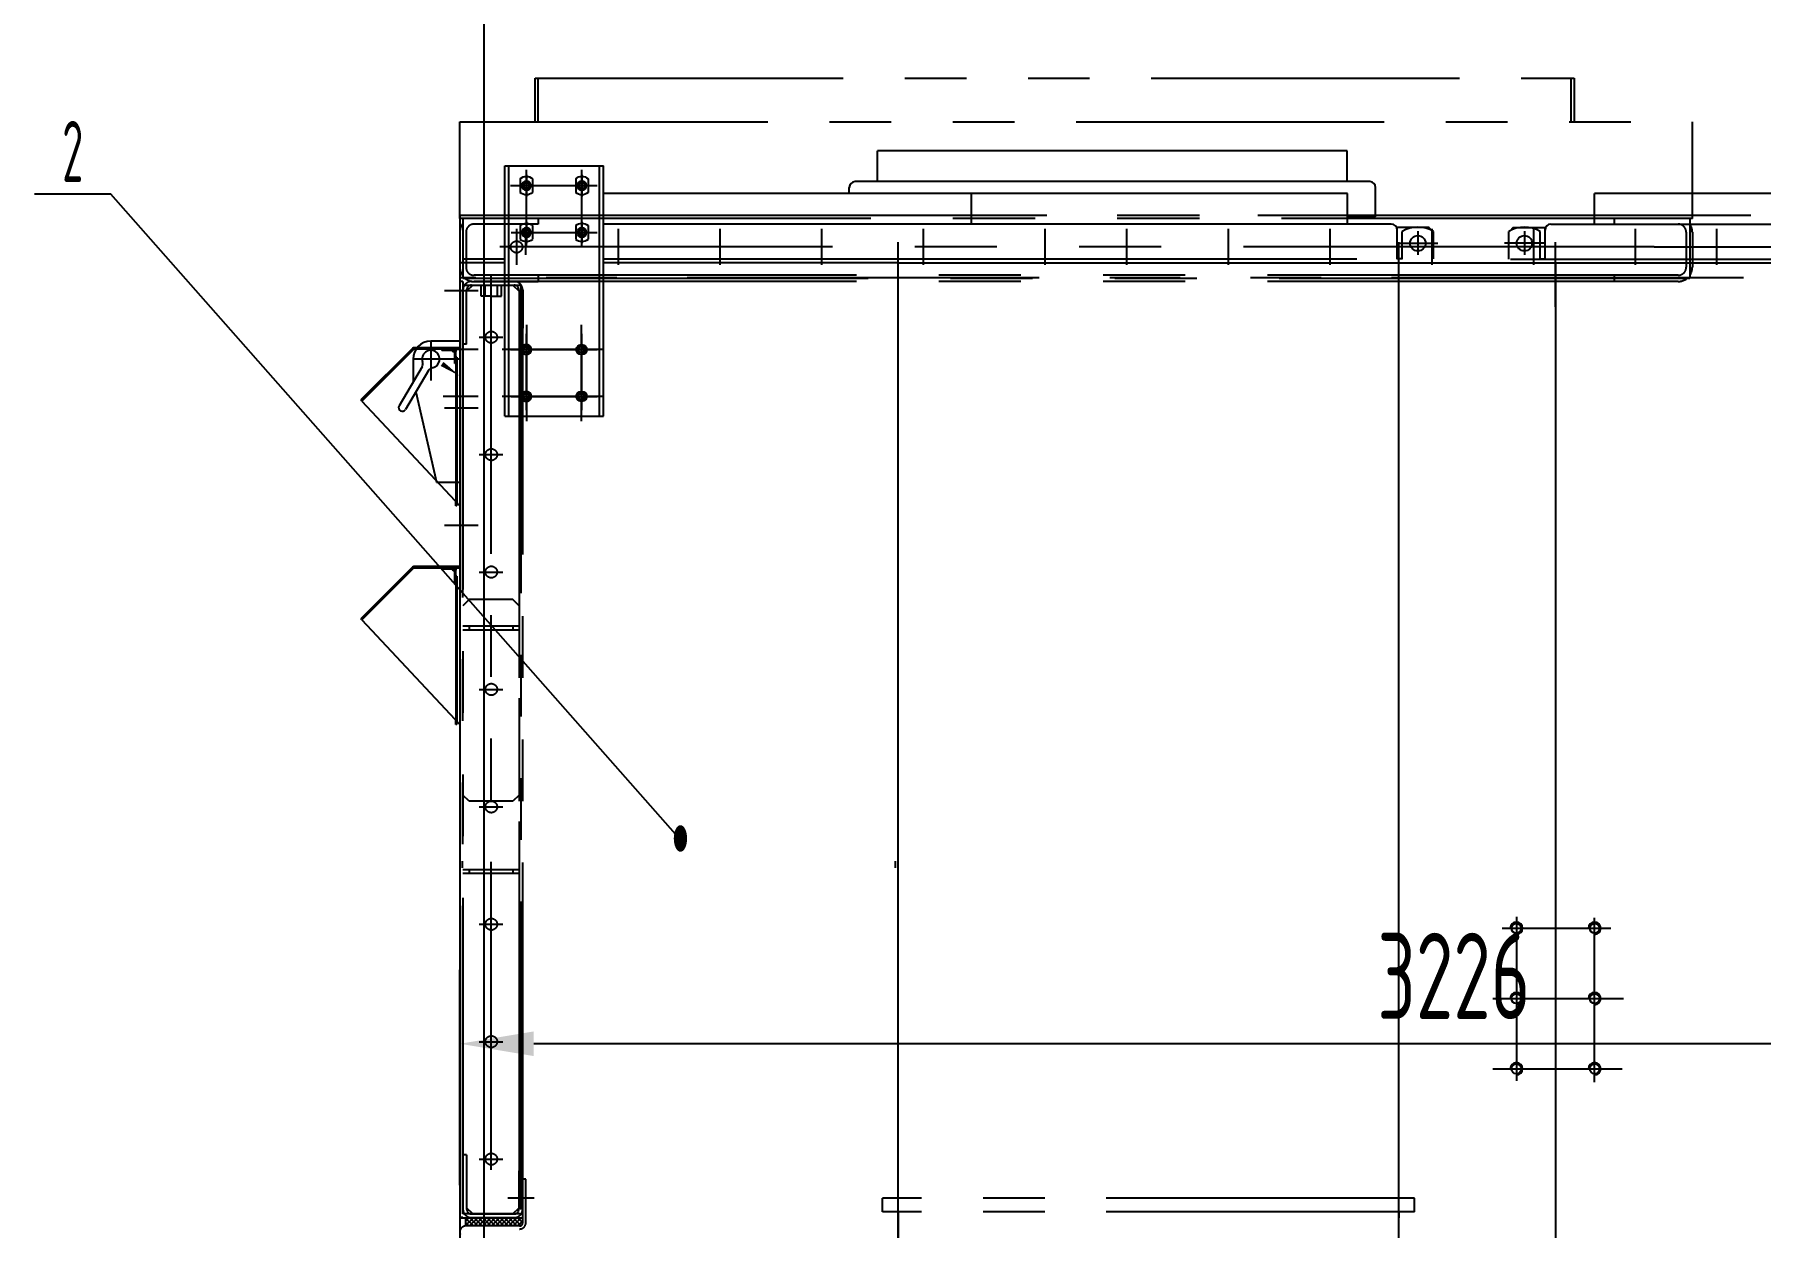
# Model space of a CAD drawing. Header units: millimetres. Extents: x 0 to 16800, y -469 to 11880.
# Drawn here: x 1910 to 4711, y 7265 to 9201 of the extents above; entities that cross this region are included whole.
import ezdxf
from ezdxf.enums import TextEntityAlignment as Align

# ---------------------------------------------------------------- set-up
doc = ezdxf.new("R2010")
doc.units = ezdxf.units.MM
doc.header["$LTSCALE"] = 400
for name, pattern in [('F', [0.75, 0.5, -0.25]), ('G', [2, 1.25, -0.25, 0.25, -0.25]), ('K', [2.5, 1.25, -0.25, 0.25, -0.25, 0.25, -0.25])]:
    doc.linetypes.add(name, pattern=pattern)
for name, color, linetype in [('01', 7, 'Continuous'), ('02', 1, 'Continuous'), ('04', 2, 'F'), ('05', 142, 'G'), ('07', 6, 'K'), ('08', 1, 'Continuous'), ('11', 3, 'Continuous')]:
    doc.layers.add(name, color=color, linetype=linetype)
doc.layers.get('04').off()
doc.styles.get("Standard").update_dxf_attribs({"font": 'isocp', "width": 0.707, "bigfont": 'intecad.shx'})
doc.dimstyles.new('INTE', dxfattribs={"dimscale": 40, "dimtxt": 3.5, "dimasz": 3, "dimexe": 3, "dimexo": 0, "dimgap": 1, "dimtad": 1, "dimdec": 1, "dimdsep": 46, "dimtxsty": 'Standard', "dimcen": 0, "dimclrd": 1, "dimclre": 1, "dimclrt": 3, "dimaunit": 1, "dimadec": 0, "dimazin": 0, "dimtfac": 1, "dimtmove": 0, "dimatfit": 0, "dimfxl": 1, "dimarcsym": 0})

# ---------------------------------------------------------------- blocks, each defined once
blk = doc.blocks.new('*D163')
at = {"layer": '01', "color": 1, "linetype": 'Continuous', "lineweight": -2, "ltscale": 2}
for p, q in [((2639.5, 6363.2), (2639.5, 10312.1)), ((5856.7, 9849.4), (5856.7, 10312.1)), ((5736.7, 10192.1), (2759.5, 10192.1))]:
    blk.add_line(p, q, dxfattribs=at)
at = {"layer": '01', "color": 1, "linetype": 'Continuous', "ltscale": 2}
for points in [[(2759.5, 10212.1), (2759.5, 10172.1), (2639.5, 10192.1)], [(5736.7, 10212.1), (5736.7, 10172.1), (5856.7, 10192.1)]]:
    blk.add_solid(points, dxfattribs=at)
at = {"layer": 'Defpoints', "color": 0, "linetype": 'Continuous', "ltscale": 2}
for p in [(2639.5, 10192.1), (5856.7, 9849.4), (2639.5, 6363.2)]:
    blk.add_point(p, dxfattribs=at)
at = {"layer": '01', "color": 3, "linetype": 'Continuous', "ltscale": 2, "insert": (4248.1, 10302.1), "char_height": 140, "attachment_point": 5}
blk.add_mtext('3217.2', dxfattribs=at)
blk = doc.blocks.new('wqe')
for p, q in [((473.1, 622.2), (495.4, 622.2)), ((473.1, 602.2), (495.4, 602.2))]:
    blk.add_line(p, q)
blk.add_circle((484.3, 612.2), 7.5)
for start, end in [(138.1897, 221.8103), (318.1897, 41.8103)]:
    blk.add_arc((484.3, 612.2), 15, start, end)
at = {"layer": '01'}
blk.add_circle((484.3, 612.2), 4.8, dxfattribs=at)
at = {"layer": '02'}
blk.add_arc((484.3, 612.2), 6, 260, 170, dxfattribs=at)
at = {"layer": '05'}
for p, q in [((484.3, 624.7), (484.3, 599.7)), ((466.8, 612.2), (501.8, 612.2))]:
    blk.add_line(p, q, dxfattribs=at)
blk = doc.blocks.new('RWE')
for p, q in [((5386.1, 19880.3), (5386.1, 16304.8)), ((5459.1, 19880.3), (5386.1, 19880.3)), ((6097.1, 19880.3), (5619.1, 19880.3)), ((6097.1, 19880.3), (6097.1, 18292.3)), ((6910.1, 18292.3), (6910.1, 19880.3)), ((7164.1, 19880.3), (7164.1, 17373.6)), ((7164.1, 19880.3), (7926.1, 19880.3)), ((5386.1, 19753.3), (5339.1, 19753.3)), ((5310.1, 19724.3), (5310.1, 19689.8)), ((5310.1, 19689.8), (5310.6, 19687.8)), ((5314.5, 19671), (5348.1, 19524.8)), ((5348.1, 19524.8), (5386.1, 19524.8)), ((5390.6, 18898.8), (5390.6, 18909.8)), ((6092.6, 18909.8), (6092.6, 18898.8))]:
    blk.add_line(p, q)
for centre in [(5583.1, 19739.8), (5583.1, 19663.8)]:
    blk.add_circle(centre, 8)
for centre, radius, start, end in [((5339.1, 19724.3), 29, 90, 180), ((5494.1, 19739.8), 8, 215.6591, 144.3409), ((5494.1, 19663.8), 8, 215.6591, 144.3409)]:
    blk.add_arc(centre, radius, start, end)
at = {"layer": '01', "color": 7, "linetype": 'Continuous'}
for p, q in [((6826.1, 20062.3), (6064.1, 20062.3)), ((6018.1, 19993.3), (6018.1, 20002.8)), ((6862.6, 20012.3), (6027.6, 20012.3)), ((6872.1, 19955.3), (6872.1, 20002.8)), ((6826.6, 19993.3), (5619.1, 19993.3)), ((8447.6, 19993.3), (7227.6, 19993.3)), ((6897.6, 19943.3), (5619.1, 19943.3)), ((6872.1, 19955.3), (6826.6, 19955.3)), ((7156.6, 19943.3), (8518.6, 19943.3)), ((6947.8, 19937.8), (6907.1, 19937.8)), ((6907.1, 19886.3), (6907.1, 19937.8)), ((6915.1, 19886.3), (6915.1, 19931.5)), ((6959.3, 19937.8), (6947.8, 19937.8)), ((6966.1, 19886.8), (6966.1, 19931.5)), ((7088.1, 19886.3), (7088.1, 19931.5)), ((7095, 19937.8), (7106.5, 19937.8)), ((7106.5, 19937.8), (7147.1, 19937.8)), ((7139.1, 19886.3), (7139.1, 19931.5)), ((7147.1, 19886.3), (7147.1, 19937.8)), ((5391.1, 19886.3), (5391.1, 19880.3)), ((5459.1, 19886.3), (5391.1, 19886.3)), ((6841.9, 19886.3), (5619.1, 19886.3)), ((6915.1, 19886.8), (6907.1, 19886.8)), ((7090.9, 19886.3), (8471.9, 19886.3)), ((7139.1, 19886.8), (7147.1, 19886.8)), ((6097.1, 19880.3), (7164.1, 19880.3)), ((5324.8, 19711.9), (5287.5, 19648.7)), ((5335, 19705.8), (5297.7, 19642.7))]:
    blk.add_line(p, q, dxfattribs=at)
at = {"layer": '01'}
for p, q in [((6064.1, 20012.3), (6064.1, 20062.3)), ((6826.1, 20012.3), (6826.1, 20062.3)), ((5459.1, 19631.8), (5459.1, 20037.8)), ((5459.1, 20037.8), (5619.1, 20037.8)), ((5465.6, 19631.8), (5465.6, 20037.8)), ((5612.6, 19631.8), (5612.6, 20037.8)), ((5619.1, 19631.8), (5619.1, 20037.8)), ((6216.6, 19943.3), (6216.6, 19993.3)), ((6826.6, 19943.3), (6826.6, 19993.3)), ((7227.6, 19943.3), (7227.6, 19993.3)), ((5459.1, 19631.8), (5619.1, 19631.8))]:
    blk.add_line(p, q, dxfattribs=at)
for centre, radius in [((6940.6, 19912.3), 12.5), ((7113.6, 19912.3), 12.5), ((5494.1, 19739.8), 8), ((5584.1, 19739.8), 8), ((5494.1, 19739.8), 4.8), ((5583.1, 19739.8), 4.8), ((5494.1, 19663.8), 8), ((5494.1, 19663.8), 4.8), ((5584.1, 19663.8), 8), ((5583.1, 19663.8), 4.8)]:
    blk.add_circle(centre, radius, dxfattribs=at)
at = {"layer": '01', "color": 7, "linetype": 'Continuous'}
for centre in [(7100.6, 18800.8), (7227.6, 18800.8), (7100.6, 18686.8), (7227.6, 18686.8), (7100.6, 18572.8), (7227.6, 18572.8)]:
    blk.add_circle(centre, 8, dxfattribs=at)
for centre, radius, start, end in [((6027.6, 20002.8), 9.5, 90, 180), ((6862.6, 20002.8), 9.5, 0, 90), ((6897.6, 19933.8), 9.5, 0, 90), ((7156.6, 19933.8), 9.5, 90, 180), ((6940.6, 19887.3), 51, 60, 120), ((6915.1, 19912.3), 51, 25.0736, 30), ((7113.6, 19887.3), 51, 60, 120), ((7139.1, 19912.3), 51, 150, 154.9264), ((5316.6, 19716.8), 9.5, 329.4563, 18.6365), ((5339.1, 19724.3), 14.3, 279.7209, 198.6365), ((5343.1, 19700.9), 9.5, 99.7209, 149.4563), ((5292.6, 19645.7), 5.94, 149.4563, 329.4563)]:
    blk.add_arc(centre, radius, start, end, dxfattribs=at)
at = {"layer": '02'}
blk.add_lwpolyline([(5386.1, 19696.9, 0, 8, 0), (5357.2, 19716.5, 8, 8, 0)], format="xyseb", dxfattribs=at)
for centre, radius, start, end in [((5494.1, 19739.8), 6, 280, 190), ((5583.1, 19739.8), 6, 280, 190), ((5494.1, 19663.8), 6, 280, 190), ((5583.1, 19663.8), 6, 280, 190), ((7100.6, 18800.8), 10, 270, 180), ((7227.6, 18800.8), 10, 270, 180), ((7100.6, 18686.8), 10, 270, 180), ((7227.6, 18686.8), 10, 270, 180), ((7100.6, 18572.8), 10, 270, 180), ((7227.6, 18572.8), 10, 270, 180)]:
    blk.add_arc(centre, radius, start, end, dxfattribs=at)
at = {"layer": '05', "color": 4, "linetype": 'G'}
for p, q in [((5494.1, 19907.5), (5494.1, 20031.4)), ((5584.1, 19907.5), (5584.1, 20031.4)), ((5468.1, 20005.8), (5608.9, 20005.8)), ((5469.4, 19929.8), (5608.9, 19929.8)), ((5492.6, 19931.8), (5492.6, 19893.7)), ((6097.6, 19809), (6097.6, 19914.2)), ((6910.1, 19809), (6910.1, 19914.2)), ((6940.6, 19931.8), (6940.6, 19893.7)), ((7113.6, 19931.8), (7113.6, 19893.7)), ((7164.1, 19809), (7164.1, 19914.2)), ((5339.1, 19753.3), (5339.1, 19689.8)), ((5494.1, 19641.5), (5494.1, 19765.4)), ((5584.1, 19641.5), (5584.1, 19765.4)), ((5386.1, 19724.3), (5310.1, 19724.3)), ((5468.1, 19739.8), (5608.9, 19739.8)), ((5469.4, 19663.8), (5608.9, 19663.8))]:
    blk.add_line(p, q, dxfattribs=at)
at = {"layer": '05'}
for p, q in [((6907.1, 19912.3), (6972.9, 19912.3)), ((7147.1, 19912.3), (7081.3, 19912.3)), ((5361.1, 19835.8), (5415.6, 19835.8)), ((5494.1, 19779.8), (5494.1, 19623.8)), ((5583.1, 19779.8), (5583.1, 19623.8)), ((5415.9, 19739.8), (5359.1, 19739.8)), ((5618.1, 19739.8), (5455, 19739.8)), ((5415.9, 19663.8), (5359.1, 19663.8)), ((5618.1, 19663.8), (5455, 19663.8)), ((5361.1, 19645.3), (5415.6, 19645.3)), ((5361.1, 19454.8), (5415.6, 19454.8)), ((7077.4, 18800.8), (7253.9, 18800.8)), ((7100.6, 18819.6), (7100.6, 18553.4)), ((7227.6, 18551.3), (7227.6, 18817.5)), ((7062.6, 18686.8), (7274.2, 18686.8)), ((7062.6, 18572.8), (7272.1, 18572.8))]:
    blk.add_line(p, q, dxfattribs=at)
at = {"layer": '01', "color": 7, "linetype": 'Continuous', "xscale": -1, "rotation": 90}
for p in [(6106.3, 20490.1), (6196.3, 20490.1), (6106.3, 20414.1), (6196.3, 20414.1)]:
    blk.add_blockref('wqe', p, dxfattribs=at)
blk = doc.blocks.new('*D174')
at = {"layer": '08', "color": 1, "lineweight": -2, "ltscale": 2}
for p, q in [((2600, 7334.1), (2600, 7683.4)), ((5826, 7428.6), (5826, 7683.4)), ((5706, 7563.4), (2720, 7563.4))]:
    blk.add_line(p, q, dxfattribs=at)
at = {"layer": '08', "color": 1, "ltscale": 2}
for points in [[(2720, 7583.4), (2720, 7543.4), (2600, 7563.4)], [(5706, 7583.4), (5706, 7543.4), (5826, 7563.4)]]:
    blk.add_solid(points, dxfattribs=at)
at = {"layer": 'Defpoints', "color": 0, "ltscale": 2}
for p in [(2600, 7563.4), (5826, 7428.6), (2600, 7334.1)]:
    blk.add_point(p, dxfattribs=at)
at = {"layer": '08', "color": 3, "ltscale": 2, "insert": (4213, 7673.4), "char_height": 140, "attachment_point": 5}
blk.add_mtext('3226', dxfattribs=at)
blk = doc.blocks.new('WEREW')
at = {"layer": '07', "color": 6, "linetype": 'K'}
for p, q in [((22081.7, 15393.5), (23767.7, 15393.5)), ((22081.7, 15322.5), (22081.7, 15393.5)), ((22086.7, 15322.5), (22086.7, 15393.5)), ((23762.7, 15393.5), (23762.7, 15322.5)), ((23767.7, 15393.5), (23767.7, 15322.5)), ((21959.7, 15322.5), (23959.7, 15322.5)), ((22051.7, 15148.8), (22051.7, 15090.2)), ((22216.7, 15148.8), (22216.7, 15090.2)), ((22381.7, 15148.8), (22381.7, 15090.2)), ((22546.7, 15148.8), (22546.7, 15090.2)), ((22711.7, 15148.8), (22711.7, 15090.2)), ((22908.7, 15148.8), (22908.7, 15090.2)), ((23041.7, 15148.8), (23041.7, 15090.2)), ((23206.7, 15148.8), (23206.7, 15090.2)), ((23371.7, 15148.8), (23371.7, 15090.2)), ((23536.7, 15148.8), (23536.7, 15090.2)), ((23701.7, 15148.8), (23701.7, 15090.2)), ((23866.7, 15148.8), (23866.7, 15090.2)), ((23999.7, 15090.2), (23999.7, 15148.8)), ((23897.9, 15119.5), (25172.9, 15119.5)), ((22010.7, 13621.8), (22010.7, 15072.3)), ((21959.7, 15063.5), (21959.7, 13544.5)), ((21964.7, 15063.5), (21959.7, 15063.5)), ((21964.7, 15063.5), (21964.7, 13544.5)), ((21964.7, 13550.5), (21964.7, 15057.5)), ((21964.7, 15057.5), (22058.7, 15057.5)), ((21964.7, 14961.5), (21964.7, 15049.5)), ((21980.7, 15057.5), (21970.7, 15047.5)), ((21970.7, 14961.5), (21970.7, 15049.5)), ((21978.7, 15063.5), (22047.7, 15063.5)), ((21978.7, 15057.5), (22047.7, 15057.5)), ((21994.2, 15039.5), (21994.2, 15057.5)), ((22000.7, 15039.5), (22000.7, 15057.5)), ((22020.7, 15039.5), (22020.7, 15057.5)), ((22027.2, 15039.5), (22027.2, 15057.5)), ((22045.7, 15057.5), (22055.7, 15047.5)), ((22055.7, 15049.5), (22055.7, 14987.5)), ((22058.7, 15057.5), (22058.7, 13550.5)), ((22061.7, 15049.5), (22061.7, 14987.5)), ((22010.7, 15039.5), (21994.2, 15039.5)), ((22010.7, 15039.5), (22027.2, 15039.5)), ((22055.7, 14987.5), (22055.7, 13620.5)), ((22061.7, 14987.5), (22055.7, 14987.5)), ((22056.7, 13620.5), (22056.7, 14987.5)), ((22061.7, 13620.5), (22061.7, 14987.5)), ((21970.7, 14961.5), (21964.7, 14961.5)), ((21991.1, 14973), (22029.2, 14973)), ((21882.1, 14954.4), (21798.9, 14871.3)), ((21883.9, 14952.6), (21800.7, 14869.5)), ((21886.2, 14953.5), (21883.7, 14952.5)), ((21959.7, 14956), (21886, 14956)), ((21959.7, 14953.5), (21886, 14953.5)), ((21930.2, 14953.5), (21930.2, 14951.7)), ((21948.3, 14951.7), (21930.2, 14951.7)), ((21951.4, 14930.5), (21951.4, 14948.6)), ((21953.2, 14930.5), (21951.4, 14930.5)), ((21953.2, 14930.5), (21953.2, 14951)), ((21953.2, 14940.5), (21953.2, 14706.5)), ((21955, 14940.5), (21953.2, 14940.5)), ((21955, 14940.5), (21955, 14704.5)), ((21959.7, 14953.5), (21959.7, 14956)), ((21959.7, 14953.5), (21959.7, 14699.5)), ((21800.7, 14869.5), (21798.9, 14871.3)), ((21800.7, 14869.5), (21959.7, 14699.5)), ((21991.1, 14782.5), (22029.2, 14782.5)), ((21953.2, 14699.5), (21953.2, 14706.5)), ((21955, 14699.5), (21955, 14704.5)), ((21955, 14699.5), (21953.2, 14699.5)), ((21882.1, 14599.4), (21798.9, 14516.3)), ((21883.9, 14597.6), (21800.7, 14514.5)), ((21886.2, 14598.5), (21883.7, 14597.5)), ((21959.7, 14601), (21886, 14601)), ((21959.7, 14598.5), (21886, 14598.5)), ((21930.2, 14598.5), (21930.2, 14596.7)), ((21948.3, 14596.7), (21930.2, 14596.7)), ((21951.4, 14575.5), (21951.4, 14593.6)), ((21953.2, 14575.5), (21953.2, 14596)), ((21959.7, 14598.5), (21959.7, 14601)), ((21959.7, 14598.5), (21959.7, 14344.5)), ((21953.2, 14575.5), (21951.4, 14575.5)), ((21953.2, 14585.5), (21953.2, 14351.5)), ((21955, 14585.5), (21953.2, 14585.5)), ((21955, 14585.5), (21955, 14349.5)), ((21991.1, 14592), (22029.2, 14592)), ((21974.7, 14547.4), (21964.7, 14537.4)), ((22045.7, 14547.4), (21974.7, 14547.4)), ((22055.7, 14537.4), (22045.7, 14547.4)), ((21800.7, 14514.5), (21798.9, 14516.3)), ((21800.7, 14514.5), (21959.7, 14344.5)), ((21964.7, 14504.5), (22055.7, 14504.5)), ((21964.7, 14498.5), (22055.7, 14498.5)), ((21974.7, 14504.5), (21974.7, 14498.5)), ((22045.7, 14504.5), (22045.7, 14498.5)), ((21991.1, 14401.5), (22029.2, 14401.5)), ((21953.2, 14344.5), (21953.2, 14351.5)), ((21955, 14344.5), (21953.2, 14344.5)), ((21955, 14344.5), (21955, 14349.5)), ((21974.7, 14220.1), (21964.7, 14230.1)), ((22055.7, 14230.1), (22045.7, 14220.1)), ((22045.7, 14220.1), (21974.7, 14220.1)), ((21991.1, 14211), (22029.2, 14211)), ((21964.7, 14109.5), (22055.7, 14109.5)), ((21964.7, 14103.5), (22055.7, 14103.5)), ((21974.7, 14109.5), (21974.7, 14103.5)), ((22045.7, 14109.5), (22045.7, 14103.5)), ((21991.1, 14020.5), (22029.2, 14020.5)), ((21991.1, 13830), (22029.2, 13830)), ((21964.7, 13646.5), (21964.7, 13558.5)), ((21970.7, 13646.5), (21964.7, 13646.5)), ((21970.7, 13646.5), (21970.7, 13558.5)), ((21991.1, 13639.5), (22029.2, 13639.5)), ((22055.7, 13558.5), (22055.7, 13620.5)), ((22061.7, 13620.5), (22055.7, 13620.5)), ((22061.7, 13558.5), (22061.7, 13620.5)), ((21980.7, 13550.5), (21970.7, 13560.5)), ((22037.4, 13576.5), (22079.4, 13576.5)), ((22045.7, 13550.5), (22055.7, 13560.5)), ((23508.7, 13576), (22645.7, 13576)), ((22645.7, 13554), (22645.7, 13576)), ((23508.7, 13554), (23508.7, 13576)), ((21964.7, 13544.5), (21959.7, 13544.5)), ((22058.7, 13550.5), (21964.7, 13550.5)), ((21978.7, 13550.5), (22047.7, 13550.5)), ((21978.7, 13544.5), (22047.7, 13544.5)), ((23508.7, 13554), (22645.7, 13554)), ((22670.7, 13554), (22670.7, 13455)), ((23483.7, 11544), (23483.7, 13554))]:
    blk.add_line(p, q, dxfattribs=at)
at = {"layer": '07', "color": 6, "linetype": 'K', "ltscale": 1.333333}
for p, q in [((21959.7, 15170.7), (21959.7, 15322.5)), ((23959.7, 15165.5), (23959.7, 15322.5)), ((23959.7, 15170.7), (21959.7, 15170.7)), ((21959.7, 15165.5), (21959.7, 15170.7)), ((23959.7, 15165.5), (21959.7, 15165.5)), ((21964.7, 15165.5), (21964.7, 15068.5)), ((22086.7, 15156.5), (21982.7, 15156.5)), ((22086.7, 15165.5), (22086.7, 15156.5)), ((23832.7, 15165.5), (23832.7, 15156.5)), ((23832.7, 15156.5), (23936.7, 15156.5)), ((23955.7, 15165.5), (23955.7, 15068.5)), ((23959.7, 15165.5), (23959.7, 15170.7)), ((21959.7, 15143.5), (21959.7, 15086.5)), ((21969.7, 15143.5), (21969.7, 15086.5)), ((22051.7, 15148.8), (22051.7, 15090.2)), ((23949.7, 15143.5), (23949.7, 15086.5)), ((23959.7, 15143.5), (23959.7, 15086.5)), ((23897.9, 15119.5), (22024.4, 15119.5)), ((23955.7, 15068.5), (21964.7, 15068.5)), ((23936.7, 15073.5), (21982.7, 15073.5)), ((22086.7, 15073.5), (22086.7, 15063.5)), ((23832.7, 15073.5), (23832.7, 15063.5)), ((23936.7, 15063.5), (21982.7, 15063.5)), ((21982.7, 15063.5), (22086.7, 15063.5)), ((23936.7, 15063.5), (23832.7, 15063.5))]:
    blk.add_line(p, q, dxfattribs=at)
at = {"layer": '07', "color": 6, "linetype": 'K', "ltscale": 1.142857}
for p, q in [((21959.7, 15170.5), (21959.7, 11512)), ((25197.7, 15170.5), (21959.7, 15170.5)), ((25185.7, 15069.4), (21959.7, 15069.4)), ((22061.7, 13536), (22061.7, 13607)), ((22066.7, 13607), (22061.7, 13607)), ((22066.7, 13536), (22066.7, 13607)), ((22080.2, 13576), (22047.8, 13576)), ((21959.7, 13544), (22061.7, 13544)), ((21969.6, 13531), (21969.6, 13544)), ((21969.6, 13532.1), (21981.6, 13544)), ((21969.6, 13539.2), (21974.5, 13544)), ((21981.6, 13531), (21969.6, 13543)), ((21974.5, 13531), (21969.6, 13535.9)), ((22056.7, 13531), (21969.6, 13531)), ((21975.6, 13531), (21988.6, 13544)), ((21988.7, 13531), (21975.7, 13544)), ((21982.7, 13531), (21995.7, 13544)), ((21995.7, 13531), (21982.7, 13544)), ((21989.8, 13531), (22002.8, 13544)), ((22002.8, 13531), (21989.8, 13544)), ((21996.8, 13531), (22009.8, 13544)), ((22009.9, 13531), (21996.9, 13544)), ((22003.9, 13531), (22016.9, 13544)), ((22016.9, 13531), (22003.9, 13544)), ((22011, 13531), (22024, 13544)), ((22024, 13531), (22011, 13544)), ((22018.1, 13531), (22031.1, 13544)), ((22031.1, 13531), (22018.1, 13544)), ((22025.1, 13531), (22038.1, 13544)), ((22038.1, 13531), (22025.1, 13544)), ((22032.2, 13531), (22045.2, 13544)), ((22045.2, 13531), (22032.2, 13544)), ((22039.3, 13531), (22052.3, 13544)), ((22052.3, 13531), (22039.3, 13544)), ((22046.3, 13531), (22059.3, 13544)), ((22058.9, 13531.5), (22046.4, 13544)), ((22061.7, 13535.8), (22053.4, 13544)), ((22053.4, 13531), (22061.7, 13539.3)), ((22061.7, 13542.8), (22060.5, 13544))]:
    blk.add_line(p, q, dxfattribs=at)
at = {"layer": '07', "color": 6, "linetype": 'K'}
for centre, radius in [((22051.7, 15119.5), 9.5), ((22010.7, 14973), 9.5), ((21950.7, 14951), 2.5), ((21950.7, 14951), 1.5), ((22010.7, 14782.5), 9.5), ((21950.7, 14596), 2.5), ((21950.7, 14596), 1.5), ((22010.7, 14592), 9.5), ((22010.7, 14401.5), 9.5), ((22010.7, 14211), 9.5), ((22010.7, 14020.5), 9.5), ((22010.7, 13830), 9.5), ((22010.7, 13639.5), 9.5)]:
    blk.add_circle(centre, radius, dxfattribs=at)
at = {"layer": '07', "color": 6, "linetype": 'K', "ltscale": 1.333333}
for centre, radius, start, end in [((21982.7, 15143.5), 23, 141.5, 180), ((21982.7, 15143.5), 13, 90, 180), ((23936.7, 15143.5), 13, 0, 90), ((23936.7, 15143.5), 23, 0, 34.3012), ((21982.7, 15086.5), 23, 180, 218.5), ((21982.7, 15086.5), 23, 231.5, 270), ((21982.7, 15086.5), 13, 180, 270), ((23936.7, 15086.5), 13, 270, 0), ((23936.7, 15086.5), 23, 270, 308.5), ((23936.7, 15086.5), 23, 325.6988, 0)]:
    blk.add_arc(centre, radius, start, end, dxfattribs=at)
at = {"layer": '07', "color": 6, "linetype": 'K'}
for centre, radius, start, end in [((21978.7, 15049.5), 14, 90, 180), ((21978.7, 15049.5), 8, 90, 180), ((22047.7, 15049.5), 14, 0, 90), ((22047.7, 15049.5), 8, 0, 90), ((21886, 14950.5), 5.5, 90, 135), ((21886, 14950.5), 3, 90, 135), ((21886, 14595.5), 5.5, 90, 135), ((21886, 14595.5), 3, 90, 135), ((21978.7, 13558.5), 14, 180, 270), ((21978.7, 13558.5), 8, 180, 270), ((22047.7, 13558.5), 14, 270, 0), ((22047.7, 13558.5), 8, 270, 0)]:
    blk.add_arc(centre, radius, start, end, dxfattribs=at)
at = {"layer": '07', "color": 6, "linetype": 'K', "ltscale": 1.142857}
for centre, radius, start, end in [((21969.6, 13521), 10, 90, 199.98), ((22056.7, 13536), 5, 270, 0), ((22056.7, 13536), 10, 270, 0)]:
    blk.add_arc(centre, radius, start, end, dxfattribs=at)

msp = doc.modelspace()

# ---------------------------------------------------------------- linework, layer by layer
at = {"layer": '02', "ltscale": 2}
for p, q in [((2033.77, 8941.71), (1909.77, 8941.71)), ((2957.95, 7894.37), (2033.77, 8941.71))]:
    msp.add_line(p, q, dxfattribs=at)

# ---------------------------------------------------------------- block references
at = {"layer": '01', "color": 7, "linetype": 'Continuous', "ltscale": 2}
msp.add_blockref('RWE', (-2786.13, -11050.08), dxfattribs=at)
at = {"layer": '04', "ltscale": 2}
msp.add_blockref('WEREW', (-19359.71, -6263.26), dxfattribs=at)

# ---------------------------------------------------------------- texts
at = {"layer": '02', "ltscale": 2, "width": 0.605172}
msp.add_text('●', height=40, dxfattribs=at).set_placement((2945.95, 7874.37), (2969.95, 7874.37), align=Align.FIT)
at = {"layer": '11', "ltscale": 2, "width": 0.562593}
msp.add_text('2', height=98.99, dxfattribs=at).set_placement((1954.78, 8961.71), (1988.76, 8961.71), align=Align.FIT)

# ---------------------------------------------------------------- dimensions: what is measured, and where the dimension line sits
at = {"layer": '01', "color": 7, "linetype": 'Continuous', "ltscale": 2}
dim = msp.add_linear_dim(base=(2639.49, 10192.07), p1=(5856.69, 9849.42), p2=(2639.49, 6363.17), dimstyle='INTE', dxfattribs=at)
dim.commit()
dim.dimension.update_dxf_attribs({"geometry": '*D163', "text_midpoint": (4248.09, 10302.08)})
at = {"layer": '08', "ltscale": 2}
dim = msp.add_linear_dim(base=(2600, 7563.38), p1=(5826, 7428.59), p2=(2600, 7334.12), dimstyle='INTE', dxfattribs=at)
dim.commit()
dim.dimension.update_dxf_attribs({"geometry": '*D174', "text_midpoint": (4213, 7673.39)})

doc.saveas('drawing.dxf')
